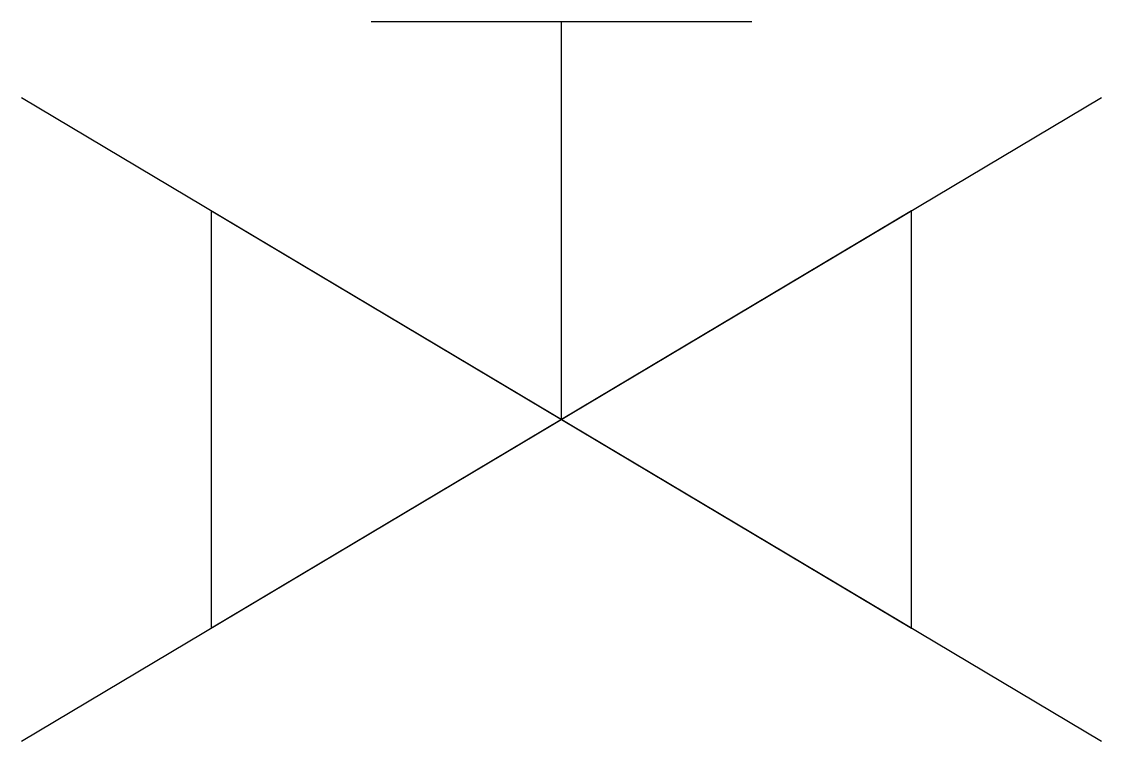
# Model space of a CAD drawing. Header units: metres. Extents: x -3.55 to 3.55, y -2.12 to 2.62.
import ezdxf

# ---------------------------------------------------------------- set-up
doc = ezdxf.new("R2010")
doc.units = ezdxf.units.M
doc.layers.get('0').update_dxf_attribs({"color": 150})

msp = doc.modelspace()

# ---------------------------------------------------------------- linework, layer by layer
for p, q in [((-1.2538, 2.6193), (1.2538, 2.6193)), ((0, 0), (0, 2.6193)), ((3.5539, 2.1182), (-3.5539, -2.1182)), ((3.5539, -2.1182), (-3.5539, 2.1182)), ((2.3039, 1.3732), (-2.3039, -1.3732)), ((-2.3039, 1.3732), (2.3039, -1.3732)), ((-2.3039, -1.3732), (-2.3039, 1.3732)), ((2.3039, -1.3732), (2.3039, 1.3732))]:
    msp.add_line(p, q)

doc.saveas('drawing.dxf')
